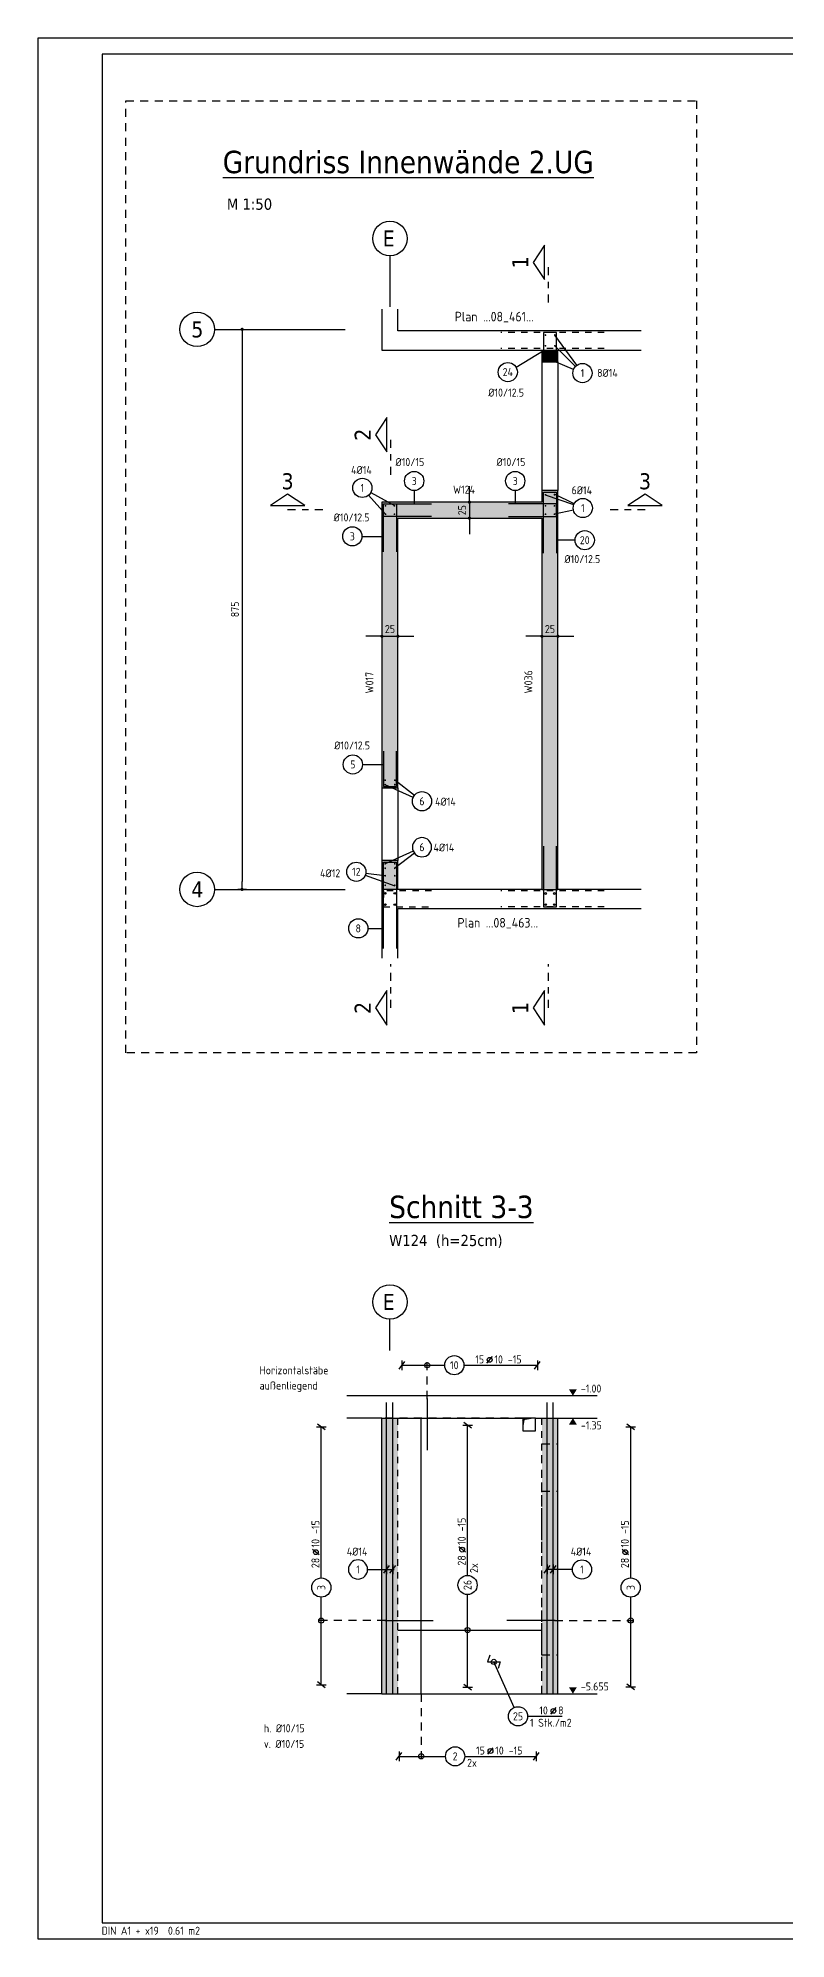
# Model space of a CAD drawing. Extents: x 47.9 to 116.8, y 46.1 to 80.4.
# Drawn here: x 47.86 to 59.54, y 46.05 to 75.75 of the extents above; entities that cross this region are included whole.
import ezdxf
from ezdxf.enums import TextEntityAlignment as Align

# ---------------------------------------------------------------- set-up
doc = ezdxf.new("R2010")
doc.units = 0
doc.header["$LTSCALE"] = 0.5
for name, pattern in [('AUSGEZOGEN', [1000.01, 1000, 0.01]), ('DOT', [0.175, 0.05, -0.125]), ('HIDDEN', [0.375, 0.25, -0.125]), ('HIDDEN2', [0.187, 0.125, -0.062]), ('PUNKT', [0.175, 0.05, -0.125]), ('STRICHPUNKT2', [0.55, 0.25, -0.125, 0.05, -0.125]), ('VERDECKT', [0.375, 0.25, -0.125])]:
    doc.linetypes.add(name, pattern=pattern)
for name, color, linetype in [('ACHSEN', 150, 'Continuous'), ('AFU', 7, 'Continuous'), ('BETON', 7, 'Continuous'), ('DRUEBER', 7, 'Continuous'), ('grau_mittel', 7, 'Continuous'), ('HILFE', 7, 'Continuous'), ('koten', 7, 'Continuous'), ('MASSE', 7, 'Continuous'), ('OBJEKT', 7, 'Continuous'), ('RAHMEN', 7, 'Continuous'), ('RND', 7, 'Continuous'), ('SCHATTEN', 15, 'Continuous'), ('SCHNITTE', 7, 'Continuous'), ('SFP_Achsen', 7, 'Continuous'), ('TEXT', 7, 'Continuous'), ('VERDECKT', 7, 'Continuous')]:
    doc.layers.add(name, color=color, linetype=linetype)
doc.layers.add('NOPLOT', color=7, linetype='Continuous', plot=False)
doc.styles.add('helv', font='tahoma.ttf')
doc.styles.add('txt', font='isocp.shx')
doc.linetypes.add('AFU_50L', pattern='A,0.75,["/",Standard,S=0.2,R=0,X=-0.01,Y=-0.1],0.07,["/",Standard,S=0.2,R=0,X=-0.01,Y=-0.1],0.75', length=1.57)
doc.dimstyles.new('DOT_I', dxfattribs={"dimscale": 0.5, "dimtxt": 0.25, "dimasz": 0.25, "dimexe": 0.1, "dimexo": 0.3, "dimgap": 0.1, "dimtad": 1, "dimdec": 3, "dimzin": 3, "dimtxsty": 'txt', "dimblk": 'DOT', "dimblk1": 'DOT', "dimblk2": 'DOT', "dimsah": 1, "dimcen": 0.1, "dimse1": 1, "dimse2": 1, "dimazin": 0, "dimtfac": 1, "dimtdec": 4, "dimtix": 1, "dimtmove": 2, "dimatfit": 3, "dimfxl": 0, "dimtvp": 1, "dimtolj": 1, "dimtzin": 0, "dimarcsym": 0})

# ---------------------------------------------------------------- blocks, each defined once
blk = doc.blocks.new('A1-19-0')
at = {"layer": 'RAHMEN'}
for p, q in [((103.1, 59.4), (0, 59.4)), ((0, 59.4), (0, 0)), ((0, 0), (103.1, 0))]:
    blk.add_line(p, q, dxfattribs=at)
at = {"layer": 'RAHMEN', "color": 5}
for p, q in [((102.6, 58.9), (2, 58.9)), ((2, 58.9), (2, 0.5)), ((2, 0.5), (102.6, 0.5))]:
    blk.add_line(p, q, dxfattribs=at)
at = {"layer": 'RAHMEN', "color": 7, "style": 'txt'}
blk.add_text('DIN A1 + x19  0.61 m2', height=0.25, dxfattribs=at).set_placement((1.989, 0.133))
blk = doc.blocks.new('DOT')
at = {"layer": 'MASSE', "color": 7, "linetype": 'Continuous'}
for p, q in [((0, 0), (-1, 0)), ((0, 0.54), (0, -0.54))]:
    blk.add_line(p, q, dxfattribs=at)
at = {"layer": 'MASSE', "color": 7, "linetype": 'Continuous', "const_width": 0.2}
blk.add_lwpolyline([(-0.1, 0, 1), (0.1, 0, 1)], format="xyb", close=True, dxfattribs=at)
blk = doc.blocks.new('*D11')
at = {"layer": 'DEFPOINTS', "color": 0, "linetype": 'AUSGEZOGEN', "transparency": 16777216}
for p in [(55.729, 66.407), (55.979, 66.407), (55.979, 66.407)]:
    blk.add_point(p, dxfattribs=at)
at = {"layer": 'MASSE', "color": 0, "linetype": 'AUSGEZOGEN', "lineweight": -2, "transparency": 16777216}
for p, q in [((55.604, 66.407), (55.479, 66.407)), ((55.729, 66.407), (55.979, 66.407)), ((56.104, 66.407), (56.229, 66.407))]:
    blk.add_line(p, q, dxfattribs=at)
at = {"layer": 'MASSE', "color": 0, "linetype": 'AUSGEZOGEN', "lineweight": -2, "transparency": 16777216, "xscale": 0.125, "yscale": 0.125, "zscale": 0.125}
blk.add_blockref('DOT', (55.729, 66.407), dxfattribs=at)
at = {"layer": 'MASSE', "color": 0, "linetype": 'AUSGEZOGEN', "lineweight": -2, "transparency": 16777216, "xscale": 0.125, "yscale": 0.125, "zscale": 0.125, "rotation": 180}
blk.add_blockref('DOT', (55.979, 66.407), dxfattribs=at)
at = {"layer": 'MASSE', "color": 0, "linetype": 'AUSGEZOGEN', "transparency": 16777216, "insert": (55.854, 66.52), "char_height": 0.125, "attachment_point": 5, "style": 'txt'}
blk.add_mtext('\\A1;25', dxfattribs=at)
blk = doc.blocks.new('*D12')
at = {"layer": 'DEFPOINTS', "color": 0, "linetype": 'AUSGEZOGEN', "transparency": 16777216}
for p in [(51.044, 71.202), (51.044, 62.452), (51.044, 62.452)]:
    blk.add_point(p, dxfattribs=at)
at = {"layer": 'MASSE', "color": 0, "linetype": 'AUSGEZOGEN', "lineweight": -2, "transparency": 16777216}
blk.add_line((51.044, 71.077), (51.044, 62.577), dxfattribs=at)
at = {"layer": 'MASSE', "color": 0, "linetype": 'AUSGEZOGEN', "lineweight": -2, "transparency": 16777216, "xscale": 0.125, "yscale": 0.125, "zscale": 0.125}
for p, rotation in [((51.044, 71.202), 90), ((51.044, 62.452), 270)]:
    blk.add_blockref('DOT', p, dxfattribs=dict(at, rotation=rotation))
at = {"layer": 'MASSE', "color": 0, "linetype": 'AUSGEZOGEN', "transparency": 16777216, "insert": (50.932, 66.827), "char_height": 0.125, "attachment_point": 5, "rotation": 90, "style": 'txt'}
blk.add_mtext('\\A1;875', dxfattribs=at)
blk = doc.blocks.new('OKRD_O')
at = {"color": 0, "linetype": 'ByBlock'}
blk.add_solid([(-0.125, 0.202), (0.125, 0.202), (0, 0)], dxfattribs=at)
at = {"color": 0, "linetype": 'ByBlock', "style": 'txt'}
blk.add_attdef('OKRD', (0.25, 0.1), '', height=0.25, dxfattribs=at)
blk = doc.blocks.new('OKRD_U')
at = {"color": 0, "linetype": 'ByBlock'}
blk.add_solid([(-0.125, -0.202), (0.125, -0.202), (0, 0)], dxfattribs=at)
at = {"color": 0, "linetype": 'ByBlock', "style": 'txt'}
blk.add_attdef('OKRD', (0.25, -0.35), '', height=0.25, dxfattribs=at)
blk = doc.blocks.new('SCHN-1')
at = {"layer": 'SCHNITTE', "color": 5, "linetype": 'Continuous'}
blk.add_lwpolyline([(0.54, 0.125), (0, 0.485), (-0.54, 0.125)], close=True, dxfattribs=at)
at = {"layer": 'SCHNITTE', "color": 6, "linetype": 'Continuous', "style": 'helv'}
blk.add_attdef('SCHN-1', text='', height=0.5, dxfattribs=at).set_placement((0, 0.635), align=Align.CENTER)
blk = doc.blocks.new('RND_HIN')
at = {"layer": 'RND', "color": 7, "linetype": 'Continuous'}
blk.add_circle((0, 0), 0.3, dxfattribs=at)
at = {"layer": 'RND', "color": 7, "linetype": 'Continuous', "style": 'txt'}
blk.add_attdef('POSI', text='', height=0.25, dxfattribs=at).set_placement((0, 0), align=Align.MIDDLE)
blk = doc.blocks.new('*D34')
at = {"layer": 'DEFPOINTS', "color": 0, "linetype": 'AUSGEZOGEN', "transparency": 16777216}
for p in [(53.229, 66.407), (53.479, 66.407), (53.479, 66.407)]:
    blk.add_point(p, dxfattribs=at)
at = {"layer": 'MASSE', "color": 0, "linetype": 'AUSGEZOGEN', "lineweight": -2, "transparency": 16777216}
for p, q in [((53.104, 66.407), (52.979, 66.407)), ((53.229, 66.407), (53.479, 66.407)), ((53.604, 66.407), (53.729, 66.407))]:
    blk.add_line(p, q, dxfattribs=at)
at = {"layer": 'MASSE', "color": 0, "linetype": 'AUSGEZOGEN', "lineweight": -2, "transparency": 16777216, "xscale": 0.125, "yscale": 0.125, "zscale": 0.125}
blk.add_blockref('DOT', (53.229, 66.407), dxfattribs=at)
at = {"layer": 'MASSE', "color": 0, "linetype": 'AUSGEZOGEN', "lineweight": -2, "transparency": 16777216, "xscale": 0.125, "yscale": 0.125, "zscale": 0.125, "rotation": 180}
blk.add_blockref('DOT', (53.479, 66.407), dxfattribs=at)
at = {"layer": 'MASSE', "color": 0, "linetype": 'AUSGEZOGEN', "transparency": 16777216, "insert": (53.354, 66.52), "char_height": 0.125, "attachment_point": 5, "style": 'txt'}
blk.add_mtext('\\A1;25', dxfattribs=at)
blk = doc.blocks.new('lei_gre')
at = {"layer": 'RND', "color": 7, "linetype": 'Continuous'}
for p, q in [((-0.09, -0.12), (0.09, 0.12)), ((0, 0.15), (0, -0.15))]:
    blk.add_line(p, q, dxfattribs=at)
blk = doc.blocks.new('RND_LEI')
at = {"layer": 'RND', "color": 7, "linetype": 'Continuous'}
blk.add_line((1.022, 0.066), (1.19, 0.27), dxfattribs=at)
for centre, radius in [((0, 0), 0.3), ((1.106, 0.168), 0.075)]:
    blk.add_circle(centre, radius, dxfattribs=at)
at = {"layer": 'RND', "color": 7, "linetype": 'Continuous', "style": 'txt'}
blk.add_attdef('POSL', text='', height=0.25, dxfattribs=at).set_placement((0, 0), align=Align.MIDDLE)
blk.add_attdef('ANZ', text='', height=0.25, dxfattribs=at).set_placement((0.931, 0.057), align=Align.RIGHT)
for tag, p in [('DUM', (1.253, 0.057)), ('ABSTD', (1.674, 0.057)), ('POSTXT', (0.374, -0.327))]:
    blk.add_attdef(tag, p, '', height=0.25, dxfattribs=at)
blk = doc.blocks.new('*D48')
at = {"layer": 'DEFPOINTS', "color": 0, "linetype": 'AUSGEZOGEN', "transparency": 16777216}
for p in [(54.595, 68.502), (54.595, 68.252), (54.595, 68.252)]:
    blk.add_point(p, dxfattribs=at)
at = {"layer": 'MASSE', "color": 0, "linetype": 'AUSGEZOGEN', "lineweight": -2, "transparency": 16777216}
for p, q in [((54.595, 68.627), (54.595, 68.752)), ((54.595, 68.502), (54.595, 68.252)), ((54.595, 68.127), (54.595, 68.002))]:
    blk.add_line(p, q, dxfattribs=at)
at = {"layer": 'MASSE', "color": 0, "linetype": 'AUSGEZOGEN', "lineweight": -2, "transparency": 16777216, "xscale": 0.125, "yscale": 0.125, "zscale": 0.125}
for p, rotation in [((54.595, 68.502), 270), ((54.595, 68.252), 90)]:
    blk.add_blockref('DOT', p, dxfattribs=dict(at, rotation=rotation))
at = {"layer": 'MASSE', "color": 0, "linetype": 'AUSGEZOGEN', "transparency": 16777216, "insert": (54.482, 68.377), "char_height": 0.125, "attachment_point": 5, "rotation": 90, "style": 'txt'}
blk.add_mtext('\\A1;25', dxfattribs=at)

msp = doc.modelspace()

# ---------------------------------------------------------------- hatches: boundary and pattern name
at = {"layer": 'grau_mittel'}
for points in [[(55.729, 70.877), (55.729, 70.692), (55.979, 70.692), (55.979, 70.877)], [(53.229, 68.502), (53.229, 64.037), (53.479, 64.037), (53.479, 68.252), (55.729, 68.252), (55.729, 62.452), (55.979, 62.452), (55.979, 68.682), (55.729, 68.682), (55.729, 68.502)], [(53.479, 62.902), (53.229, 62.902), (53.229, 62.452), (53.479, 62.452)], [(53.229, 49.886), (53.479, 49.886), (53.479, 54.191), (53.229, 54.191)]]:
    msp.add_hatch(color=61, dxfattribs=at).paths.add_polyline_path(points)
h = msp.add_hatch(color=61, dxfattribs=at)
h.paths.add_polyline_path([(55.729, 53.791), (55.979, 53.791), (55.979, 54.191), (55.729, 54.191)])
h.paths.add_polyline_path([(55.729, 53.051), (55.979, 53.051), (55.979, 53.791), (55.729, 53.791)])
h.paths.add_polyline_path([(55.979, 53.051), (55.729, 53.051), (55.729, 50.491), (55.979, 50.491)])
h.paths.add_polyline_path([(55.729, 49.886), (55.979, 49.886), (55.979, 50.491), (55.729, 50.491)])

# ---------------------------------------------------------------- linework, layer by layer
at = {"layer": 'ACHSEN', "color": 140, "linetype": 'AUSGEZOGEN'}
for p, q in [((53.354, 72.351), (53.354, 71.556)), ((50.612, 71.202), (52.652, 71.202)), ((50.612, 62.452), (52.652, 62.452)), ((53.354, 55.247), (53.354, 55.736))]:
    msp.add_line(p, q, dxfattribs=at)
at = {"layer": 'AFU', "color": 8, "linetype": 'AFU_50L'}
for p, q in [((53.229, 54.191), (55.429, 54.191)), ((55.629, 54.191), (55.979, 54.191)), ((53.229, 49.886), (55.979, 49.886))]:
    msp.add_line(p, q, dxfattribs=at)
at = {"layer": 'BETON', "color": 6, "linetype": 'AUSGEZOGEN', "lineweight": -2}
for p, q in [((53.229, 71.517), (53.229, 70.877)), ((53.479, 71.177), (53.479, 71.517)), ((57.281, 71.177), (53.479, 71.177)), ((53.229, 70.877), (55.729, 70.877)), ((55.729, 70.877), (55.729, 70.692)), ((55.729, 70.692), (55.979, 70.692)), ((55.979, 70.692), (55.979, 70.877)), ((55.979, 70.877), (57.281, 70.877)), ((55.979, 68.682), (55.729, 68.682)), ((55.729, 68.682), (55.729, 68.502)), ((55.979, 62.452), (55.979, 68.682)), ((55.729, 68.502), (53.229, 68.502)), ((53.229, 68.502), (53.229, 64.037)), ((53.479, 64.037), (53.479, 68.252)), ((53.479, 68.252), (55.729, 68.252)), ((55.729, 68.252), (55.729, 62.452)), ((53.229, 64.037), (53.479, 64.037)), ((53.479, 62.902), (53.229, 62.902)), ((53.229, 62.902), (53.229, 61.378)), ((53.479, 62.452), (53.479, 62.902)), ((55.729, 62.452), (53.479, 62.452)), ((57.281, 62.452), (55.979, 62.452)), ((53.479, 61.378), (53.479, 62.152)), ((53.479, 62.152), (57.281, 62.152))]:
    msp.add_line(p, q, dxfattribs=at)
at = {"layer": 'BETON', "color": 6, "linetype": 'AUSGEZOGEN'}
for p, q in [((56.592, 54.541), (52.679, 54.541)), ((53.229, 54.191), (52.679, 54.191)), ((53.229, 49.886), (53.229, 54.191)), ((55.979, 49.886), (55.979, 54.191)), ((55.979, 54.191), (56.592, 54.191)), ((53.229, 49.886), (52.679, 49.886)), ((55.979, 49.886), (56.592, 49.886))]:
    msp.add_line(p, q, dxfattribs=at)
msp.add_lwpolyline([(55.429, 54.191), (55.429, 53.991), (55.629, 53.991), (55.629, 54.191)], close=True, dxfattribs=at)
at = {"layer": 'DRUEBER', "color": 7, "linetype": 'PUNKT'}
for p, q in [((53.479, 49.886), (53.479, 54.191)), ((53.479, 54.191), (55.429, 54.191)), ((55.729, 49.886), (55.729, 54.191))]:
    msp.add_line(p, q, dxfattribs=at)
at = {"layer": 'DRUEBER', "color": 7, "linetype": 'DOT'}
msp.add_line((55.629, 54.191), (55.729, 54.191), dxfattribs=at)
at = {"layer": 'grau_mittel', "color": 61}
for p, q in [((55.729, 70.877), (55.979, 70.877)), ((53.479, 62.452), (53.229, 62.452)), ((55.729, 62.452), (55.979, 62.452))]:
    msp.add_line(p, q, dxfattribs=at)
at = {"layer": 'HILFE', "color": 102, "linetype": 'HIDDEN'}
msp.add_lwpolyline([(49.228, 74.773), (58.143, 74.773), (58.143, 59.896), (49.228, 59.896)], close=True, dxfattribs=at)
at = {"layer": 'OBJEKT', "color": 7, "linetype": 'AUSGEZOGEN'}
for p, q in [((55.729, 70.692), (55.729, 68.682)), ((55.979, 70.692), (55.979, 68.682)), ((53.229, 64.037), (53.229, 62.902)), ((53.479, 64.037), (53.479, 62.902))]:
    msp.add_line(p, q, dxfattribs=at)
at = {"layer": 'RND', "color": 7, "linetype": 'HIDDEN2'}
for p, q in [((56.703, 71.152), (55.084, 71.152)), ((56.703, 70.902), (55.084, 70.902)), ((56.703, 62.428), (55.084, 62.428)), ((56.703, 62.178), (55.084, 62.178))]:
    msp.add_line(p, q, dxfattribs=at)
at = {"layer": 'RND', "color": 102, "linetype": 'AUSGEZOGEN'}
for p, q in [((56.273, 70.64), (55.93, 71.113)), ((55.324, 70.612), (55.754, 70.874)), ((56.222, 70.576), (55.777, 70.76)), ((56.254, 70.624), (55.935, 70.94)), ((53.021, 68.612), (53.284, 68.313)), ((53.054, 68.653), (53.424, 68.451)), ((53.732, 68.683), (53.732, 68.477)), ((55.311, 68.683), (55.311, 68.477)), ((56.225, 68.459), (55.784, 68.611)), ((56.232, 68.475), (55.924, 68.625)), ((56.221, 68.377), (55.924, 68.313)), ((52.916, 67.968), (53.254, 67.968)), ((56.247, 67.908), (55.954, 67.908)), ((52.924, 64.404), (53.254, 64.404)), ((53.735, 63.921), (53.429, 64.158)), ((53.717, 63.89), (53.28, 64.088)), ((53.717, 63.049), (53.28, 62.852)), ((53.735, 63.019), (53.429, 62.782)), ((52.969, 62.676), (53.429, 62.509)), ((52.977, 62.707), (53.273, 62.667)), ((53.009, 61.843), (53.254, 61.843)), ((53.005, 51.827), (53.421, 51.827)), ((56.204, 51.827), (55.788, 51.827)), ((55.294, 49.67), (54.977, 50.383))]:
    msp.add_line(p, q, dxfattribs=at)
at = {"layer": 'RND', "color": 7, "linetype": 'AUSGEZOGEN'}
for p, q in [((53.542, 55.018), (54.209, 55.018)), ((54.509, 55.018), (55.657, 55.018)), ((54.566, 51.734), (54.566, 54.079)), ((52.281, 51.694), (52.281, 54.054)), ((57.115, 51.694), (57.115, 54.054)), ((52.281, 50.025), (52.281, 51.394)), ((54.566, 49.987), (54.566, 51.434)), ((57.115, 49.991), (57.115, 51.394)), ((55.505, 49.533), (56.045, 49.533)), ((53.496, 48.907), (54.222, 48.907)), ((54.522, 48.907), (55.639, 48.907))]:
    msp.add_line(p, q, dxfattribs=at)
at = {"layer": 'RND', "color": 102, "linetype": 'VERDECKT'}
for p, q in [((53.935, 54.493), (53.935, 55.068)), ((53.279, 51.029), (52.231, 51.029)), ((55.93, 51.029), (57.165, 51.029)), ((53.841, 49.886), (53.841, 48.857))]:
    msp.add_line(p, q, dxfattribs=at)
at = {"layer": 'RND', "color": 1, "linetype": 'AUSGEZOGEN'}
msp.add_lwpolyline([(55.754, 70.722), (55.954, 70.722), (55.954, 71.152), (55.754, 71.152)], close=True, dxfattribs=at)
at = {"layer": 'RND', "color": 7, "linetype": 'AUSGEZOGEN'}
for points, const_width in [([(55.776, 71.113, 1), (55.79, 71.113, 1)], 0.014), ([(55.923, 71.113, 1), (55.937, 71.113, 1)], 0.014), ([(55.776, 70.945, 1), (55.79, 70.945, 1)], 0.014), ([(55.776, 70.84, 1), (55.79, 70.84, 1)], 0.014), ([(55.776, 70.757, 1), (55.79, 70.757, 1)], 0.014), ([(55.923, 70.945, 1), (55.937, 70.945, 1)], 0.014), ([(55.923, 70.84, 1), (55.937, 70.84, 1)], 0.014), ([(55.923, 70.757, 1), (55.937, 70.757, 1)], 0.014), ([(55.777, 68.618, 1), (55.791, 68.618, 1)], 0.014), ([(55.917, 68.618, 1), (55.931, 68.618, 1)], 0.014), ([(53.277, 68.444, 1), (53.291, 68.444, 1)], 0.014), ([(53.277, 68.313, 1), (53.291, 68.313, 1)], 0.014), ([(53.417, 68.444, 1), (53.431, 68.444, 1)], 0.014), ([(53.417, 68.313, 1), (53.431, 68.313, 1)], 0.014), ([(55.777, 68.444, 1), (55.791, 68.444, 1)], 0.014), ([(55.777, 68.313, 1), (55.791, 68.313, 1)], 0.014), ([(55.917, 68.444, 1), (55.931, 68.444, 1)], 0.014), ([(55.917, 68.313, 1), (55.931, 68.313, 1)], 0.014), ([(53.273, 64.158, -1), (53.287, 64.158, -1)], 0.014), ([(53.422, 64.158, -1), (53.436, 64.158, -1)], 0.014), ([(53.273, 64.088, -1), (53.287, 64.088, -1)], 0.014), ([(53.422, 64.088, -1), (53.436, 64.088, -1)], 0.014), ([(53.273, 62.852, 1), (53.287, 62.852, 1)], 0.014), ([(53.273, 62.782, 1), (53.287, 62.782, 1)], 0.014), ([(53.273, 62.666, 1), (53.287, 62.666, 1)], 0.014), ([(53.422, 62.852, 1), (53.436, 62.852, 1)], 0.014), ([(53.422, 62.782, 1), (53.436, 62.782, 1)], 0.014), ([(53.422, 62.666, 1), (53.436, 62.666, 1)], 0.014), ([(53.273, 62.516, 1), (53.287, 62.516, 1)], 0.014), ([(53.422, 62.516, 1), (53.436, 62.516, 1)], 0.014), ([(53.928, 54.493, 1), (53.941, 54.493, 1)], 0.0125), ([(53.285, 51.029, -1), (53.272, 51.029, -1)], 0.0125), ([(55.924, 51.029, 1), (55.936, 51.029, 1)], 0.0125)]:
    msp.add_lwpolyline(points, format="xyb", close=True, dxfattribs=dict(at, const_width=const_width))
at = {"layer": 'RND', "color": 1, "linetype": 'AUSGEZOGEN'}
for points in [[(55.754, 67.707), (55.754, 68.657), (55.954, 68.657), (55.954, 67.707)], [(53.254, 67.727), (53.254, 68.477), (53.454, 68.477), (53.454, 67.727)], [(54.004, 68.277), (53.254, 68.277), (53.254, 68.477), (54.004, 68.477)], [(55.204, 68.277), (55.954, 68.277), (55.954, 68.477), (55.204, 68.477)], [(53.254, 64.612), (53.254, 64.062), (53.454, 64.062), (53.454, 64.612)], [(55.754, 63.128), (55.754, 62.178), (55.954, 62.178), (55.954, 63.128)], [(53.254, 61.527), (53.254, 62.877), (53.454, 62.877), (53.454, 61.527)], [(53.302, 49.886), (53.302, 54.436)], [(53.399, 49.886), (53.399, 54.436)], [(53.935, 54.493), (53.935, 53.693)], [(55.81, 49.886), (55.81, 54.436)], [(55.906, 49.886), (55.906, 54.436)], [(53.841, 49.886), (53.841, 54.186)], [(53.279, 51.029), (54.029, 51.029)], [(53.479, 50.88), (55.729, 50.88)], [(55.93, 51.029), (55.18, 51.029)], [(54.914, 50.486), (54.877, 50.383), (55.077, 50.383), (55.043, 50.278)]]:
    msp.add_lwpolyline(points, dxfattribs=at)
at = {"layer": 'RND', "color": 7, "linetype": 'HIDDEN2'}
msp.add_lwpolyline([(54.004, 62.428), (53.254, 62.428), (53.254, 62.178), (54.004, 62.178)], dxfattribs=at)
at = {"layer": 'RND', "color": 7, "linetype": 'AUSGEZOGEN'}
for centre, radius in [((53.282, 62.391), 0.014), ((53.428, 62.391), 0.014), ((55.787, 62.387), 0.014), ((55.922, 62.387), 0.014), ((53.282, 62.214), 0.014), ((53.428, 62.214), 0.014), ((55.787, 62.214), 0.014), ((55.922, 62.214), 0.014), ((53.935, 55.018), 0.04), ((52.281, 51.029), 0.04), ((54.566, 50.88), 0.04), ((57.115, 51.029), 0.04), ((54.977, 50.383), 0.04), ((53.841, 48.907), 0.04)]:
    msp.add_circle(centre, radius, dxfattribs=at)
at = {"layer": 'SCHATTEN', "color": 1, "linetype": 'AUSGEZOGEN'}
msp.add_lwpolyline([(55.429, 53.991, 0, 0.0326, 0), (55.446, 54.19, 0, 0, 0), (55.431, 54.175, 0.0326, 0, 0), (55.629, 54.191, 0, 0, 0)], format="xyseb", dxfattribs=at)
at = {"layer": 'SCHNITTE', "color": 5, "linetype": 'STRICHPUNKT2'}
for p, q in [((55.832, 71.622), (55.832, 72.249)), ((53.37, 68.928), (53.37, 69.556)), ((51.755, 68.386), (52.304, 68.386)), ((56.795, 68.386), (57.339, 68.386)), ((53.37, 60.6), (53.37, 61.285)), ((55.832, 60.6), (55.832, 61.285))]:
    msp.add_line(p, q, dxfattribs=at)
at = {"layer": 'SFP_Achsen', "color": 7, "linetype": 'AUSGEZOGEN'}
for centre in [(53.354, 72.621), (50.341, 71.202), (50.341, 62.452), (53.354, 56.006)]:
    msp.add_circle(centre, 0.27, dxfattribs=at)
at = {"layer": 'VERDECKT', "color": 7, "linetype": 'HIDDEN'}
for p, q in [((55.429, 54.191), (53.229, 54.191)), ((55.629, 54.191), (55.979, 54.191)), ((55.729, 49.886), (55.729, 53.791)), ((55.729, 53.791), (55.979, 53.791))]:
    msp.add_line(p, q, dxfattribs=at)
at = {"layer": 'VERDECKT', "color": 102, "linetype": 'HIDDEN'}
for p, q in [((55.729, 53.051), (55.979, 53.051)), ((55.729, 50.491), (55.979, 50.491))]:
    msp.add_line(p, q, dxfattribs=at)

# ---------------------------------------------------------------- block references
at = {"layer": 'koten', "color": 7, "linetype": 'AUSGEZOGEN', "xscale": 0.5, "yscale": 0.5, "zscale": 0.5}
for name, p, values in [('OKRD_O', (56.212, 54.541), {'OKRD': '-1.00'}), ('OKRD_U', (56.212, 54.191), {'OKRD': '-1.35'}), ('OKRD_O', (56.212, 49.886), {'OKRD': '-5.655'})]:
    msp.add_blockref(name, p, dxfattribs=at).add_auto_attribs(values)
at = {"layer": 'RAHMEN', "color": 5, "linetype": 'AUSGEZOGEN', "xscale": 0.5, "yscale": 0.5, "zscale": 0.5}
msp.add_blockref('A1-19-0', (47.855, 46.054), dxfattribs=at)
at = {"layer": 'RND', "color": 7, "linetype": 'AUSGEZOGEN', "xscale": 0.5, "yscale": 0.5, "zscale": 0.5}
for name, p, values in [('RND_HIN', (55.195, 70.534), {'POSI': '24'}), ('RND_HIN', (56.361, 70.519), {'POSI': '1'}), ('RND_HIN', (53.732, 68.833), {'POSI': '3'}), ('RND_HIN', (55.311, 68.833), {'POSI': '3'}), ('RND_HIN', (52.923, 68.725), {'POSI': '1'}), ('RND_HIN', (56.367, 68.41), {'POSI': '1'}), ('RND_HIN', (52.766, 67.968), {'POSI': '3'}), ('RND_HIN', (56.397, 67.908), {'POSI': '20'}), ('RND_HIN', (52.774, 64.404), {'POSI': '5'}), ('RND_HIN', (53.854, 63.829), {'POSI': '6'}), ('RND_HIN', (52.828, 62.727), {'POSI': '12'}), ('RND_HIN', (52.859, 61.843), {'POSI': '8'}), ('RND_LEI', (54.359, 55.018), {'POSL': '10', 'DUM': '10', 'ANZ': '15', 'ABSTD': '-15'}), ('RND_HIN', (56.354, 51.827), {'POSI': '1'}), ('RND_LEI', (55.355, 49.533), {'POSL': '25', 'DUM': '8', 'ANZ': '10', 'POSTXT': '1 Stk./m2'}), ('RND_LEI', (54.372, 48.907), {'POSL': '2', 'DUM': '10', 'ANZ': '15', 'ABSTD': '-15', 'POSTXT': '2x'})]:
    msp.add_blockref(name, p, dxfattribs=at).add_auto_attribs(values)
at = {"layer": 'RND', "color": 7, "linetype": 'AUSGEZOGEN'}
ref = msp.add_blockref('RND_HIN', (53.854, 63.111), dxfattribs=dict(at, xscale=-0.5, yscale=0.5, zscale=0.5, rotation=180))
ref.add_attrib('POSI', '6', dxfattribs={"color": 7, "linetype": 'Continuous', "height": 0.125, "style": 'txt'}).set_placement((53.854, 63.111), align=Align.MIDDLE)
at = {"layer": 'RND', "color": 7, "linetype": 'AUSGEZOGEN', "xscale": 0.5, "yscale": 0.5, "zscale": 0.5}
for p in [(53.542, 55.018), (55.657, 55.018), (53.302, 51.827), (53.399, 51.827), (55.81, 51.827), (55.906, 51.827), (53.496, 48.907), (55.639, 48.907)]:
    msp.add_blockref('lei_gre', p, dxfattribs=at)
at = {"layer": 'RND', "color": 7, "linetype": 'AUSGEZOGEN', "xscale": 0.5, "yscale": 0.5, "zscale": 0.5, "rotation": 90}
for p in [(52.281, 54.054), (54.566, 54.079), (57.115, 54.054), (52.281, 50.025), (54.566, 49.987), (57.115, 49.991)]:
    msp.add_blockref('lei_gre', p, dxfattribs=at)
for p, values in [((52.281, 51.544), {'POSL': '3', 'DUM': '10', 'ANZ': '28', 'ABSTD': '-15'}), ((54.566, 51.584), {'POSL': '26', 'DUM': '10', 'ANZ': '28', 'ABSTD': '-15', 'POSTXT': '2x'}), ((57.115, 51.544), {'POSL': '3', 'DUM': '10', 'ANZ': '28', 'ABSTD': '-15'})]:
    msp.add_blockref('RND_LEI', p, dxfattribs=at).add_auto_attribs(values)
at = {"layer": 'RND', "color": 7, "linetype": 'AUSGEZOGEN'}
ref = msp.add_blockref('RND_HIN', (52.855, 51.827), dxfattribs=dict(at, xscale=-0.5, yscale=0.5, zscale=0.5))
ref.add_attrib('POSI', '1', dxfattribs={"color": 7, "linetype": 'Continuous', "height": 0.125, "style": 'txt'}).set_placement((52.855, 51.827), align=Align.MIDDLE)
at = {"layer": 'SCHNITTE', "color": 5, "linetype": 'STRICHPUNKT2', "xscale": 0.5, "yscale": 0.5, "zscale": 0.5, "rotation": 90}
for p, values in [((55.832, 72.249), {'SCHN-1': '1'}), ((53.37, 69.556), {'SCHN-1': '2'}), ((53.37, 60.6), {'SCHN-1': '2'}), ((55.832, 60.6), {'SCHN-1': '1'})]:
    msp.add_blockref('SCHN-1', p, dxfattribs=at).add_auto_attribs(values)
at = {"layer": 'SCHNITTE', "color": 5, "linetype": 'STRICHPUNKT2', "xscale": 0.5, "yscale": 0.5, "zscale": 0.5}
for p in [(51.755, 68.386), (57.339, 68.386)]:
    msp.add_blockref('SCHN-1', p, dxfattribs=at).add_auto_attribs({'SCHN-1': '3'})

# ---------------------------------------------------------------- texts
at = {"layer": 'NOPLOT', "color": 191, "linetype": 'Continuous', "style": 'txt'}
for s, p in [('W124', (54.34, 68.636)), ('h. %%C10/15', (51.384, 49.283)), ('v. %%C10/15', (51.384, 49.039))]:
    msp.add_text(s, height=0.125, dxfattribs=at).set_placement(p)
for s, p in [('W017', (53.096, 65.514)), ('W036', (55.579, 65.514))]:
    msp.add_text(s, height=0.125, rotation=90, dxfattribs=at).set_placement(p)
at = {"layer": 'SFP_Achsen', "color": 6, "linetype": 'AUSGEZOGEN', "style": 'helv'}
for s, p in [('E', (53.24, 72.497)), ('5', (50.251, 71.076)), ('4', (50.251, 62.326)), ('E', (53.24, 55.882))]:
    msp.add_text(s, height=0.25, dxfattribs=at).set_placement(p)
at = {"layer": 'TEXT', "color": 5, "linetype": 'AUSGEZOGEN', "style": 'helv'}
for s, p in [('%%UGrundriss Innenwände 2.UG', (50.741, 73.642)), ('%%uSchnitt 3-3', (53.342, 57.317))]:
    msp.add_text(s, height=0.35, dxfattribs=at).set_placement(p)
at = {"layer": 'TEXT', "color": 1, "linetype": 'AUSGEZOGEN'}
for s, height, style, p in [('M 1:50', 0.175, 'helv', (50.806, 73.071)), ('Plan ...08_461...', 0.15, 'txt', (54.366, 71.326)), ('Plan ...08_463...', 0.15, 'txt', (54.409, 61.856)), ('W124  (h=25cm)', 0.175, 'helv', (53.342, 56.88))]:
    msp.add_text(s, height=height, dxfattribs=dict(at, style=style)).set_placement(p)
at = {"layer": 'TEXT', "color": 7, "linetype": 'AUSGEZOGEN', "style": 'txt'}
for s, p in [('8%%C14', (56.59, 70.459)), ('%%C10/12.5', (54.889, 70.151)), ('4%%C14', (52.747, 68.942)), ('%%C10/15', (53.441, 69.066)), ('%%C10/15', (55.02, 69.066)), ('6%%C14', (56.191, 68.626)), ('%%C10/12.5', (52.475, 68.201)), ('%%C10/12.5', (56.08, 67.55)), ('%%C10/12.5', (52.483, 64.638)), ('4%%C14', (54.06, 63.76)), ('4%%C14', (54.035, 63.044)), ('4%%C12', (52.263, 62.642)), ('Horizontalstäbe', (51.316, 54.876)), ('außenliegend', (51.316, 54.638)), ('4%%C14', (52.679, 52.043)), ('4%%C14', (56.178, 52.043))]:
    msp.add_text(s, height=0.125, dxfattribs=at).set_placement(p)

# ---------------------------------------------------------------- dimensions: what is measured, and where the dimension line sits
at = {"layer": 'MASSE', "color": 7, "linetype": 'AUSGEZOGEN'}
for base, p1, p2, picture, middle in [((51.044, 62.452), (51.044, 71.202), (51.044, 62.452), '*D12', (50.932, 66.827)), ((54.595, 68.252), (54.595, 68.502), (54.595, 68.252), '*D48', (54.482, 68.377))]:
    dim = msp.add_linear_dim(base=base, p1=p1, p2=p2, angle=90, dimstyle='DOT_I', override={"dimdec": 0, "dimlfac": 100}, dxfattribs=at)
    dim.commit()
    dim.dimension.update_dxf_attribs({"geometry": picture, "text_midpoint": middle})
for base, p1, p2, picture, middle in [((53.479, 66.407), (53.229, 66.407), (53.479, 66.407), '*D34', (53.354, 66.52)), ((55.979, 66.407), (55.729, 66.407), (55.979, 66.407), '*D11', (55.854, 66.52))]:
    dim = msp.add_linear_dim(base=base, p1=p1, p2=p2, dimstyle='DOT_I', override={"dimdec": 0, "dimlfac": 100}, dxfattribs=at)
    dim.commit()
    dim.dimension.update_dxf_attribs({"geometry": picture, "text_midpoint": middle})

doc.saveas('drawing.dxf')
